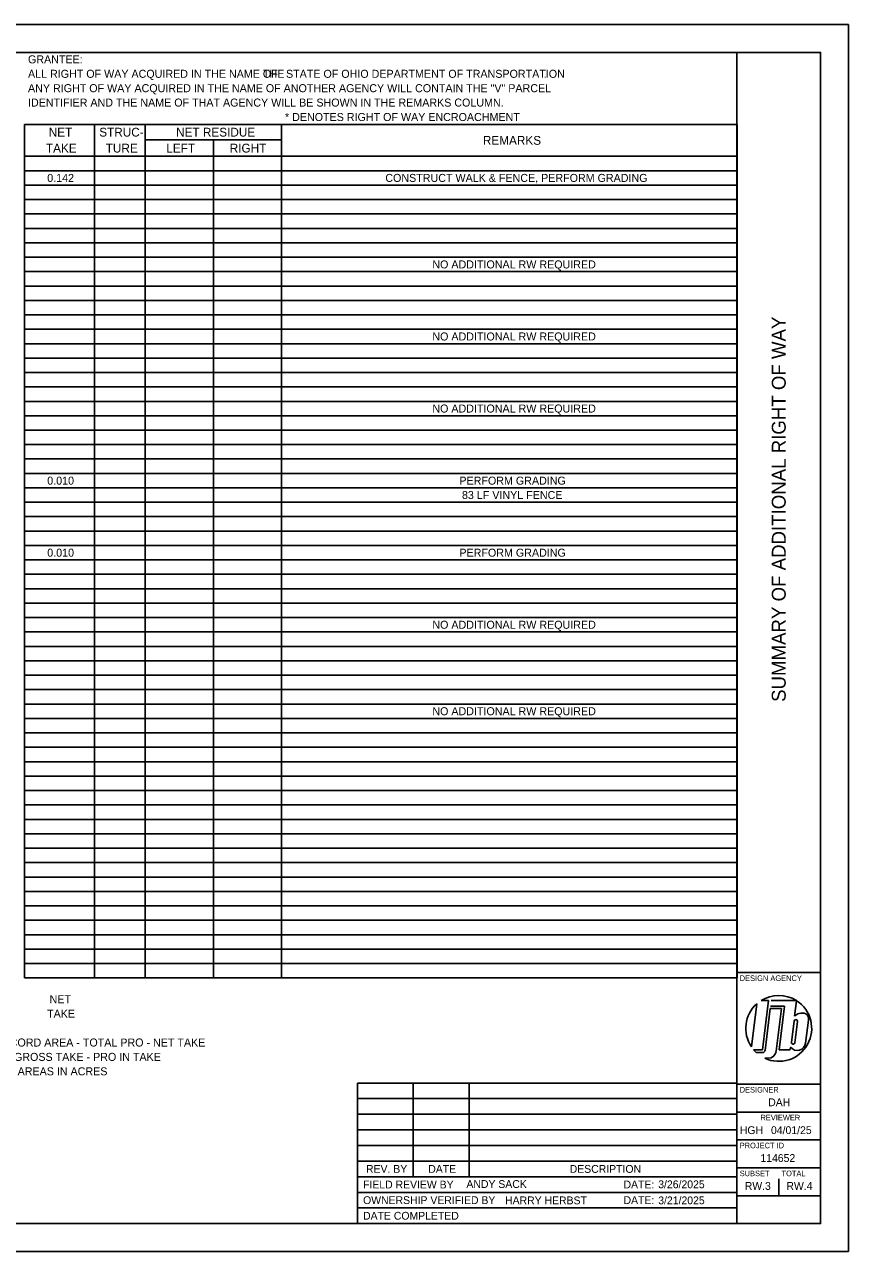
# Model space of a CAD drawing. Extents: x -47.6 to 34, y -0.4 to 22.
# Drawn here: x 19.23 to 34, y 0 to 22 of the extents above; entities that cross this region are included whole.
import ezdxf

# ---------------------------------------------------------------- set-up
doc = ezdxf.new("R2010")
doc.units = 0
for name, color, linetype in [('SH_Border', 7, 'Continuous'), ('SH_Cut_Line', 7, 'Continuous'), ('SH_Data', 7, 'Continuous'), ('SH_Text', 7, 'Continuous')]:
    doc.layers.add(name, color=color, linetype=linetype)

msp = doc.modelspace()

# ---------------------------------------------------------------- linework, layer by layer
at = {"layer": 'SH_Border'}
for p, q in [((32, 0.5), (32, 21.5)), ((32, 5), (33.5, 5)), ((32, 3), (33.5, 3)), ((32, 2.5), (33.5, 2.5)), ((32, 2), (33.5, 2)), ((32, 1.5), (33.5, 1.5)), ((32, 1), (33.5, 1))]:
    msp.add_line(p, q, dxfattribs=at)
msp.add_lwpolyline([(1.5, 21.5), (33.5, 21.5), (33.5, 0.5), (1.5, 0.5)], close=True, dxfattribs=at)
at = {"layer": 'SH_Cut_Line'}
msp.add_lwpolyline([(0, 0), (34, 0), (34, 22), (0, 22)], close=True, dxfattribs=at)
at = {"layer": 'SH_Data'}
for p, q in [((32.356, 4.44), (32.259, 3.671)), ((32.432, 4.498), (32.567, 4.498)), ((32.567, 4.498), (32.456, 3.618)), ((32.617, 4.5), (33.065, 4.5)), ((33.07, 4.496), (33.035, 4.22)), ((32.504, 3.604), (32.599, 4.355)), ((32.599, 4.355), (32.801, 4.355)), ((32.856, 4.396), (32.604, 4.396)), ((32.801, 4.355), (32.704, 3.589)), ((32.758, 3.618), (32.856, 4.396)), ((32.75, 4), (32.75, 4)), ((33.024, 4.131), (32.976, 3.75)), ((33.036, 3.743), (33.084, 4.124)), ((33.283, 4.148), (33.231, 3.737)), ((32.456, 3.618), (32.299, 3.618)), ((32.347, 3.568), (32.462, 3.568)), ((32.947, 3.618), (32.758, 3.618)), ((32.964, 3.661), (32.947, 3.618)), ((32.564, 3.466), (32.498, 3.466)), ((32.75, 1), (32.75, 1.3))]:
    msp.add_line(p, q, dxfattribs=at)
for centre, radius, start, end in [((32.75, 4), 0.591, 131.8253, 213.7822), ((32.75, 4), 0.591, 57.726, 122.5688), ((32.75, 4), 0.591, 244.7646, 57.1575), ((33.17, 4.086), 0.19, 105.9444, 135.0487), ((33.164, 4.1), 0.175, 66.6782, 105.4185), ((33.177, 4.169), 0.108, 349.2072, 58.7163), ((33.054, 4.128), 0.0301, 352.3298, 173.2777), ((33.006, 3.746), 0.0301, 172.3335, 353.274), ((32.75, 4), 0.591, 220.2786, 227.0158), ((32.462, 3.609), 0.0417, 270, 352.8038), ((32.564, 3.606), 0.141, 270, 352.8038), ((33.081, 3.755), 0.151, 218.6264, 353.0883)]:
    msp.add_arc(centre, radius, start, end, dxfattribs=at)
at = {"layer": 'SH_Text'}
for p, q in [((19.227, 20.208), (21.392, 20.208)), ((19.227, 20.208), (19.227, 19.931)), ((20.483, 20.208), (20.483, 19.931)), ((21.392, 20.208), (22.613, 20.208)), ((21.392, 20.208), (21.392, 19.931)), ((22.613, 20.208), (23.834, 20.208)), ((23.834, 20.208), (32.007, 20.208)), ((23.834, 20.208), (23.834, 19.931)), ((32.007, 20.208), (32.007, 19.931)), ((19.227, 19.931), (19.227, 19.637)), ((20.483, 19.931), (20.483, 19.637)), ((21.392, 19.931), (22.613, 19.931)), ((21.392, 19.931), (21.392, 19.637)), ((22.613, 19.931), (23.834, 19.931)), ((22.613, 19.931), (22.613, 19.637)), ((23.834, 19.931), (23.834, 19.637)), ((32.007, 19.931), (32.007, 19.637)), ((19.227, 19.637), (21.392, 19.637)), ((19.227, 19.637), (19.227, 18.862)), ((20.483, 19.637), (20.483, 18.862)), ((21.392, 19.637), (22.613, 19.637)), ((21.392, 19.637), (21.392, 18.862)), ((22.613, 19.637), (23.834, 19.637)), ((22.613, 19.637), (22.613, 18.862)), ((23.834, 19.637), (32.007, 19.637)), ((23.834, 19.637), (23.834, 18.862)), ((32.007, 19.637), (32.007, 18.862)), ((19.227, 19.379), (21.392, 19.379)), ((21.392, 19.379), (22.613, 19.379)), ((22.613, 19.379), (23.834, 19.379)), ((23.834, 19.379), (32.007, 19.379)), ((19.227, 19.12), (21.392, 19.12)), ((21.392, 19.12), (22.613, 19.12)), ((22.613, 19.12), (23.834, 19.12)), ((23.834, 19.12), (32.007, 19.12)), ((19.227, 18.862), (21.392, 18.862)), ((19.227, 18.862), (19.227, 18.087)), ((20.483, 18.862), (20.483, 18.087)), ((21.392, 18.862), (22.613, 18.862)), ((21.392, 18.862), (21.392, 18.087)), ((22.613, 18.862), (23.834, 18.862)), ((22.613, 18.862), (22.613, 18.087)), ((23.834, 18.862), (32.007, 18.862)), ((23.834, 18.862), (23.834, 18.087)), ((32.007, 18.862), (32.007, 18.087)), ((19.227, 18.603), (21.392, 18.603)), ((21.392, 18.603), (22.613, 18.603)), ((22.613, 18.603), (23.834, 18.603)), ((23.834, 18.603), (32.007, 18.603)), ((19.227, 18.345), (21.392, 18.345)), ((21.392, 18.345), (22.613, 18.345)), ((22.613, 18.345), (23.834, 18.345)), ((23.834, 18.345), (32.007, 18.345)), ((19.227, 18.087), (21.392, 18.087)), ((19.227, 18.087), (19.227, 17.828)), ((20.483, 18.087), (20.483, 17.828)), ((21.392, 18.087), (22.613, 18.087)), ((21.392, 18.087), (21.392, 17.828)), ((22.613, 18.087), (23.834, 18.087)), ((22.613, 18.087), (22.613, 17.828)), ((23.834, 18.087), (32.007, 18.087)), ((23.834, 18.087), (23.834, 17.828)), ((32.007, 18.087), (32.007, 17.828)), ((19.227, 17.828), (21.392, 17.828)), ((19.227, 17.828), (19.227, 17.57)), ((20.483, 17.828), (20.483, 17.57)), ((21.392, 17.828), (22.613, 17.828)), ((21.392, 17.828), (21.392, 17.57)), ((22.613, 17.828), (23.834, 17.828)), ((22.613, 17.828), (22.613, 17.57)), ((23.834, 17.828), (32.007, 17.828)), ((23.834, 17.828), (23.834, 17.57)), ((32.007, 17.828), (32.007, 17.57)), ((19.227, 17.57), (21.392, 17.57)), ((19.227, 17.57), (19.227, 17.311)), ((20.483, 17.57), (20.483, 17.311)), ((21.392, 17.57), (22.613, 17.57)), ((21.392, 17.57), (21.392, 17.311)), ((22.613, 17.57), (23.834, 17.57)), ((22.613, 17.57), (22.613, 17.311)), ((23.834, 17.57), (32.007, 17.57)), ((23.834, 17.57), (23.834, 17.311)), ((32.007, 17.57), (32.007, 17.311)), ((19.227, 17.311), (21.392, 17.311)), ((19.227, 17.311), (19.227, 17.053)), ((20.483, 17.311), (20.483, 17.053)), ((21.392, 17.311), (22.613, 17.311)), ((21.392, 17.311), (21.392, 17.053)), ((22.613, 17.311), (23.834, 17.311)), ((22.613, 17.311), (22.613, 17.053)), ((23.834, 17.311), (32.007, 17.311)), ((23.834, 17.311), (23.834, 17.053)), ((32.007, 17.311), (32.007, 17.053)), ((19.227, 17.053), (21.392, 17.053)), ((19.227, 17.053), (19.227, 16.794)), ((20.483, 17.053), (20.483, 16.794)), ((21.392, 17.053), (22.613, 17.053)), ((21.392, 17.053), (21.392, 16.794)), ((22.613, 17.053), (23.834, 17.053)), ((22.613, 17.053), (22.613, 16.794)), ((23.834, 17.053), (32.007, 17.053)), ((23.834, 17.053), (23.834, 16.794)), ((32.007, 17.053), (32.007, 16.794)), ((19.227, 16.794), (21.392, 16.794)), ((19.227, 16.794), (19.227, 16.277)), ((20.483, 16.794), (20.483, 16.277)), ((21.392, 16.794), (22.613, 16.794)), ((21.392, 16.794), (21.392, 16.277)), ((22.613, 16.794), (23.834, 16.794)), ((22.613, 16.794), (22.613, 16.277)), ((23.834, 16.794), (32.007, 16.794)), ((23.834, 16.794), (23.834, 16.277)), ((32.007, 16.794), (32.007, 16.277)), ((19.227, 16.536), (21.392, 16.536)), ((21.392, 16.536), (22.613, 16.536)), ((22.613, 16.536), (23.834, 16.536)), ((23.834, 16.536), (32.007, 16.536)), ((19.227, 16.277), (21.392, 16.277)), ((19.227, 16.277), (19.227, 15.243)), ((20.483, 16.277), (20.483, 15.243)), ((21.392, 16.277), (22.613, 16.277)), ((21.392, 16.277), (21.392, 15.243)), ((22.613, 16.277), (23.834, 16.277)), ((22.613, 16.277), (22.613, 15.243)), ((23.834, 16.277), (32.007, 16.277)), ((23.834, 16.277), (23.834, 15.243)), ((32.007, 16.277), (32.007, 15.243)), ((19.227, 16.019), (21.392, 16.019)), ((21.392, 16.019), (22.613, 16.019)), ((22.613, 16.019), (23.834, 16.019)), ((23.834, 16.019), (32.007, 16.019)), ((19.227, 15.76), (21.392, 15.76)), ((21.392, 15.76), (22.613, 15.76)), ((22.613, 15.76), (23.834, 15.76)), ((23.834, 15.76), (32.007, 15.76)), ((19.227, 15.502), (21.392, 15.502)), ((21.392, 15.502), (22.613, 15.502)), ((22.613, 15.502), (23.834, 15.502)), ((23.834, 15.502), (32.007, 15.502)), ((19.227, 15.243), (21.392, 15.243)), ((19.227, 15.243), (19.227, 13.434)), ((20.483, 15.243), (20.483, 13.434)), ((21.392, 15.243), (22.613, 15.243)), ((21.392, 15.243), (21.392, 13.434)), ((22.613, 15.243), (23.834, 15.243)), ((22.613, 15.243), (22.613, 13.434)), ((23.834, 15.243), (32.007, 15.243)), ((23.834, 15.243), (23.834, 13.434)), ((32.007, 15.243), (32.007, 13.434)), ((19.227, 14.985), (21.392, 14.985)), ((21.392, 14.985), (22.613, 14.985)), ((22.613, 14.985), (23.834, 14.985)), ((23.834, 14.985), (32.007, 14.985)), ((19.227, 14.727), (21.392, 14.727)), ((21.392, 14.727), (22.613, 14.727)), ((22.613, 14.727), (23.834, 14.727)), ((23.834, 14.727), (32.007, 14.727)), ((19.227, 14.468), (21.392, 14.468)), ((21.392, 14.468), (22.613, 14.468)), ((22.613, 14.468), (23.834, 14.468)), ((23.834, 14.468), (32.007, 14.468)), ((19.227, 14.21), (21.392, 14.21)), ((21.392, 14.21), (22.613, 14.21)), ((22.613, 14.21), (23.834, 14.21)), ((23.834, 14.21), (32.007, 14.21)), ((19.227, 13.951), (21.392, 13.951)), ((21.392, 13.951), (22.613, 13.951)), ((22.613, 13.951), (23.834, 13.951)), ((23.834, 13.951), (32.007, 13.951)), ((19.227, 13.693), (21.392, 13.693)), ((21.392, 13.693), (22.613, 13.693)), ((22.613, 13.693), (23.834, 13.693)), ((23.834, 13.693), (32.007, 13.693)), ((19.227, 13.434), (21.392, 13.434)), ((19.227, 13.434), (19.227, 12.917)), ((20.483, 13.434), (20.483, 12.917)), ((21.392, 13.434), (22.613, 13.434)), ((21.392, 13.434), (21.392, 12.917)), ((22.613, 13.434), (23.834, 13.434)), ((22.613, 13.434), (22.613, 12.917)), ((23.834, 13.434), (32.007, 13.434)), ((23.834, 13.434), (23.834, 12.917)), ((32.007, 13.434), (32.007, 12.917)), ((19.227, 13.176), (21.392, 13.176)), ((21.392, 13.176), (22.613, 13.176)), ((22.613, 13.176), (23.834, 13.176)), ((23.834, 13.176), (32.007, 13.176)), ((19.227, 12.917), (21.392, 12.917)), ((19.227, 12.917), (19.227, 12.4)), ((20.483, 12.917), (20.483, 12.4)), ((21.392, 12.917), (22.613, 12.917)), ((21.392, 12.917), (21.392, 12.4)), ((22.613, 12.917), (23.834, 12.917)), ((22.613, 12.917), (22.613, 12.4)), ((23.834, 12.917), (32.007, 12.917)), ((23.834, 12.917), (23.834, 12.4)), ((32.007, 12.917), (32.007, 12.4)), ((19.227, 12.659), (21.392, 12.659)), ((21.392, 12.659), (22.613, 12.659)), ((22.613, 12.659), (23.834, 12.659)), ((23.834, 12.659), (32.007, 12.659)), ((19.227, 12.4), (21.392, 12.4)), ((19.227, 12.4), (19.227, 11.625)), ((20.483, 12.4), (20.483, 11.625)), ((21.392, 12.4), (22.613, 12.4)), ((21.392, 12.4), (21.392, 11.625)), ((22.613, 12.4), (23.834, 12.4)), ((22.613, 12.4), (22.613, 11.625)), ((23.834, 12.4), (32.007, 12.4)), ((23.834, 12.4), (23.834, 11.625)), ((32.007, 12.4), (32.007, 11.625)), ((19.227, 12.142), (21.392, 12.142)), ((21.392, 12.142), (22.613, 12.142)), ((22.613, 12.142), (23.834, 12.142)), ((23.834, 12.142), (32.007, 12.142)), ((19.227, 11.884), (21.392, 11.884)), ((21.392, 11.884), (22.613, 11.884)), ((22.613, 11.884), (23.834, 11.884)), ((23.834, 11.884), (32.007, 11.884)), ((19.227, 11.625), (21.392, 11.625)), ((19.227, 11.625), (19.227, 11.108)), ((20.483, 11.625), (20.483, 11.108)), ((21.392, 11.625), (22.613, 11.625)), ((21.392, 11.625), (21.392, 11.108)), ((22.613, 11.625), (23.834, 11.625)), ((22.613, 11.625), (22.613, 11.108)), ((23.834, 11.625), (32.007, 11.625)), ((23.834, 11.625), (23.834, 11.108)), ((32.007, 11.625), (32.007, 11.108)), ((19.227, 11.367), (21.392, 11.367)), ((21.392, 11.367), (22.613, 11.367)), ((22.613, 11.367), (23.834, 11.367)), ((23.834, 11.367), (32.007, 11.367)), ((19.227, 11.108), (21.392, 11.108)), ((19.227, 11.108), (19.227, 10.85)), ((20.483, 11.108), (20.483, 10.85)), ((21.392, 11.108), (22.613, 11.108)), ((21.392, 11.108), (21.392, 10.85)), ((22.613, 11.108), (23.834, 11.108)), ((22.613, 11.108), (22.613, 10.85)), ((23.834, 11.108), (32.007, 11.108)), ((23.834, 11.108), (23.834, 10.85)), ((32.007, 11.108), (32.007, 10.85)), ((19.227, 10.85), (21.392, 10.85)), ((19.227, 10.85), (19.227, 9.299)), ((20.483, 10.85), (20.483, 9.299)), ((21.392, 10.85), (22.613, 10.85)), ((21.392, 10.85), (21.392, 9.299)), ((22.613, 10.85), (23.834, 10.85)), ((22.613, 10.85), (22.613, 9.299)), ((23.834, 10.85), (32.007, 10.85)), ((23.834, 10.85), (23.834, 9.299)), ((32.007, 10.85), (32.007, 9.299)), ((19.227, 10.591), (21.392, 10.591)), ((21.392, 10.591), (22.613, 10.591)), ((22.613, 10.591), (23.834, 10.591)), ((23.834, 10.591), (32.007, 10.591)), ((19.227, 10.333), (21.392, 10.333)), ((21.392, 10.333), (22.613, 10.333)), ((22.613, 10.333), (23.834, 10.333)), ((23.834, 10.333), (32.007, 10.333)), ((19.227, 10.074), (21.392, 10.074)), ((21.392, 10.074), (22.613, 10.074)), ((22.613, 10.074), (23.834, 10.074)), ((23.834, 10.074), (32.007, 10.074)), ((19.227, 9.816), (21.392, 9.816)), ((21.392, 9.816), (22.613, 9.816)), ((22.613, 9.816), (23.834, 9.816)), ((23.834, 9.816), (32.007, 9.816)), ((19.227, 9.557), (21.392, 9.557)), ((21.392, 9.557), (22.613, 9.557)), ((22.613, 9.557), (23.834, 9.557)), ((23.834, 9.557), (32.007, 9.557)), ((19.227, 9.299), (21.392, 9.299)), ((19.227, 9.299), (19.227, 7.49)), ((20.483, 9.299), (20.483, 7.49)), ((21.392, 9.299), (22.613, 9.299)), ((21.392, 9.299), (21.392, 7.49)), ((22.613, 9.299), (23.834, 9.299)), ((22.613, 9.299), (22.613, 7.49)), ((23.834, 9.299), (32.007, 9.299)), ((23.834, 9.299), (23.834, 7.49)), ((32.007, 9.299), (32.007, 7.49)), ((19.227, 9.04), (21.392, 9.04)), ((21.392, 9.04), (22.613, 9.04)), ((22.613, 9.04), (23.834, 9.04)), ((23.834, 9.04), (32.007, 9.04)), ((19.227, 8.782), (21.392, 8.782)), ((21.392, 8.782), (22.613, 8.782)), ((22.613, 8.782), (23.834, 8.782)), ((23.834, 8.782), (32.007, 8.782)), ((19.227, 8.524), (21.392, 8.524)), ((21.392, 8.524), (22.613, 8.524)), ((22.613, 8.524), (23.834, 8.524)), ((23.834, 8.524), (32.007, 8.524)), ((19.227, 8.265), (21.392, 8.265)), ((21.392, 8.265), (22.613, 8.265)), ((22.613, 8.265), (23.834, 8.265)), ((23.834, 8.265), (32.007, 8.265)), ((19.227, 8.007), (21.392, 8.007)), ((21.392, 8.007), (22.613, 8.007)), ((22.613, 8.007), (23.834, 8.007)), ((23.834, 8.007), (32.007, 8.007)), ((19.227, 7.748), (21.392, 7.748)), ((21.392, 7.748), (22.613, 7.748)), ((22.613, 7.748), (23.834, 7.748)), ((23.834, 7.748), (32.007, 7.748)), ((19.227, 7.49), (21.392, 7.49)), ((19.227, 7.49), (19.227, 6.456)), ((20.483, 7.49), (20.483, 6.456)), ((21.392, 7.49), (22.613, 7.49)), ((21.392, 7.49), (21.392, 6.456)), ((22.613, 7.49), (23.834, 7.49)), ((22.613, 7.49), (22.613, 6.456)), ((23.834, 7.49), (32.007, 7.49)), ((23.834, 7.49), (23.834, 6.456)), ((32.007, 7.49), (32.007, 6.456)), ((19.227, 7.231), (21.392, 7.231)), ((21.392, 7.231), (22.613, 7.231)), ((22.613, 7.231), (23.834, 7.231)), ((23.834, 7.231), (32.007, 7.231)), ((19.227, 6.973), (21.392, 6.973)), ((21.392, 6.973), (22.613, 6.973)), ((22.613, 6.973), (23.834, 6.973)), ((23.834, 6.973), (32.007, 6.973)), ((19.227, 6.714), (21.392, 6.714)), ((21.392, 6.714), (22.613, 6.714)), ((22.613, 6.714), (23.834, 6.714)), ((23.834, 6.714), (32.007, 6.714)), ((19.227, 6.456), (21.392, 6.456)), ((19.227, 6.456), (19.227, 5.939)), ((20.483, 6.456), (20.483, 5.939)), ((21.392, 6.456), (22.613, 6.456)), ((21.392, 6.456), (21.392, 5.939)), ((22.613, 6.456), (23.834, 6.456)), ((22.613, 6.456), (22.613, 5.939)), ((23.834, 6.456), (32.007, 6.456)), ((23.834, 6.456), (23.834, 5.939)), ((32.007, 6.456), (32.007, 5.939)), ((19.227, 6.197), (21.392, 6.197)), ((21.392, 6.197), (22.613, 6.197)), ((22.613, 6.197), (23.834, 6.197)), ((23.834, 6.197), (32.007, 6.197)), ((19.227, 5.939), (21.392, 5.939)), ((19.227, 5.939), (19.227, 5.68)), ((20.483, 5.939), (20.483, 5.68)), ((21.392, 5.939), (22.613, 5.939)), ((21.392, 5.939), (21.392, 5.68)), ((22.613, 5.939), (23.834, 5.939)), ((22.613, 5.939), (22.613, 5.68)), ((23.834, 5.939), (32.007, 5.939)), ((23.834, 5.939), (23.834, 5.68)), ((32.007, 5.939), (32.007, 5.68)), ((19.227, 5.68), (21.392, 5.68)), ((19.227, 5.68), (19.227, 5.422)), ((20.483, 5.68), (20.483, 5.422)), ((21.392, 5.68), (22.613, 5.68)), ((21.392, 5.68), (21.392, 5.422)), ((22.613, 5.68), (23.834, 5.68)), ((22.613, 5.68), (22.613, 5.422)), ((23.834, 5.68), (32.007, 5.68)), ((23.834, 5.68), (23.834, 5.422)), ((32.007, 5.68), (32.007, 5.422)), ((19.227, 5.422), (21.392, 5.422)), ((19.227, 5.422), (19.227, 4.905)), ((20.483, 5.422), (20.483, 4.905)), ((21.392, 5.422), (22.613, 5.422)), ((21.392, 5.422), (21.392, 4.905)), ((22.613, 5.422), (23.834, 5.422)), ((22.613, 5.422), (22.613, 4.905)), ((23.834, 5.422), (32.007, 5.422)), ((23.834, 5.422), (23.834, 4.905)), ((32.007, 5.422), (32.007, 4.905)), ((19.227, 5.164), (21.392, 5.164)), ((21.392, 5.164), (22.613, 5.164)), ((22.613, 5.164), (23.834, 5.164)), ((23.834, 5.164), (32.007, 5.164)), ((19.227, 4.905), (21.392, 4.905)), ((21.392, 4.905), (22.613, 4.905)), ((22.613, 4.905), (23.834, 4.905)), ((23.834, 4.905), (32.007, 4.905)), ((25.197, 3.02), (25.197, 0.5)), ((25.197, 3.02), (32, 3.02)), ((26.197, 3.02), (26.197, 1.34)), ((27.197, 3.02), (27.197, 1.34)), ((25.197, 2.74), (32, 2.74)), ((25.197, 2.46), (32, 2.46)), ((25.197, 2.18), (32, 2.18)), ((25.197, 1.9), (32, 1.9)), ((25.197, 1.62), (32, 1.62)), ((25.197, 1.34), (32, 1.34)), ((25.197, 1.06), (32, 1.06)), ((25.197, 0.78), (32, 0.78)), ((32, 0.5), (32, 0.5))]:
    msp.add_line(p, q, dxfattribs=at)

# ---------------------------------------------------------------- texts
at = {"layer": 'SH_Data'}
msp.add_text('SUMMARY OF ADDITIONAL RIGHT OF WAY', height=0.25, rotation=90, dxfattribs=at).set_placement((32.875, 9.854))
for s, height, p in [('DESIGN AGENCY', 0.1, (32.05, 4.85)), ('DESIGNER', 0.1, (32.05, 2.85)), ('DAH', 0.14, (32.561, 2.605)), ('REVIEWER', 0.1, (32.422, 2.35)), ('HGH', 0.14, (32.052, 2.105)), ('04/01/25', 0.14, (32.611, 2.105)), ('PROJECT ID', 0.1, (32.05, 1.85)), ('SUBSET', 0.1, (32.05, 1.35)), ('TOTAL', 0.1, (32.8, 1.35)), ('RW.3', 0.14, (32.141, 1.105)), ('RW.4', 0.14, (32.887, 1.105))]:
    msp.add_text(s, height=height, dxfattribs=at).set_placement(p)
at = {"layer": 'SH_Text'}
for s, height, p in [('GRANTEE:', 0.1435, (19.289, 21.304)), ('ALL RIGHT OF WAY ACQUIRED IN THE NAME OF ', 0.14349, (19.289, 21.045)), ('THE ', 0.1435, (23.503, 21.045)), ('STATE OF OHIO DEPARTMENT OF TRANSPORTATION', 0.14349, (23.915, 21.045)), ('ANY RIGHT OF WAY ACQUIRED IN THE NAME OF ANOTHER AGENCY WILL CONTAIN THE "V" PARCEL', 0.14349, (19.289, 20.787)), ('.', 0.143, (28.537, 21.045)), ('IDENTIFIER AND THE NAME OF THAT AGENCY WILL BE SHOWN IN THE REMARKS COLUMN.', 0.14349, (19.289, 20.529)), ('* DENOTES RIGHT OF WAY ENCROACHMENT', 0.14349, (23.897, 20.27)), ('NET', 0.1578, (19.66, 19.991)), ('STRUC-', 0.1578, (20.566, 19.991)), ('NET RESIDUE', 0.15784, (21.944, 19.991)), ('TAKE', 0.1578, (19.61, 19.705)), ('TURE', 0.1578, (20.682, 19.705)), ('LEFT', 0.1578, (21.769, 19.705)), ('RIGHT', 0.1578, (22.906, 19.705)), ('REMARKS', 0.1578, (27.445, 19.844)), ('0.142', 0.1435, (19.634, 19.178)), ('CONSTRUCT WALK & FENCE, PERFORM GRADING', 0.14349, (25.696, 19.178)), ('NO ADDITIONAL RW REQUIRED', 0.14349, (26.539, 17.627)), ('NO ADDITIONAL RW REQUIRED', 0.14349, (26.539, 16.335)), ('NO ADDITIONAL RW REQUIRED', 0.14349, (26.539, 15.043)), ('0.010', 0.1435, (19.634, 13.75)), ('PERFORM GRADING', 0.14349, (27.024, 13.75)), ('83 LF VINYL FENCE', 0.14349, (27.07, 13.492)), ('0.010', 0.1435, (19.634, 12.458)), ('PERFORM GRADING', 0.14349, (27.024, 12.458)), ('NO ADDITIONAL RW REQUIRED', 0.14349, (26.539, 11.166)), ('NO ADDITIONAL RW REQUIRED', 0.14349, (26.539, 9.615)), ('NET', 0.1435, (19.676, 4.451)), ('TAKE', 0.1435, (19.631, 4.192)), ('NET RESIDUE = RECORD AREA - TOTAL PRO - NET TAKE', 0.14349, (17.186, 3.675)), ('NET TAKE = GROSS TAKE - PRO IN TAKE', 0.14349, (17.881, 3.417)), ('ALL AREAS IN ACRES', 0.14349, (18.708, 3.158)), ('REV. BY', 0.14, (25.35, 1.41)), ('DATE', 0.14, (26.466, 1.41)), ('DESCRIPTION', 0.14, (29.002, 1.41)), ('114652', 0.14, (32.421, 1.605)), ('FIELD REVIEW BY', 0.14, (25.297, 1.13)), ('ANDY SACK', 0.14, (27.15, 1.139)), ('DATE:', 0.14, (29.967, 1.13)), ('3/26/2025', 0.14, (30.589, 1.134)), ('OWNERSHIP VERIFIED BY', 0.14, (25.297, 0.85)), ('HARRY HERBST', 0.14, (27.843, 0.846)), ('DATE:', 0.14, (29.967, 0.85)), ('3/21/2025', 0.14, (30.589, 0.846)), ('DATE COMPLETED', 0.14, (25.297, 0.57))]:
    msp.add_text(s, height=height, dxfattribs=at).set_placement(p)

doc.saveas('drawing.dxf')
